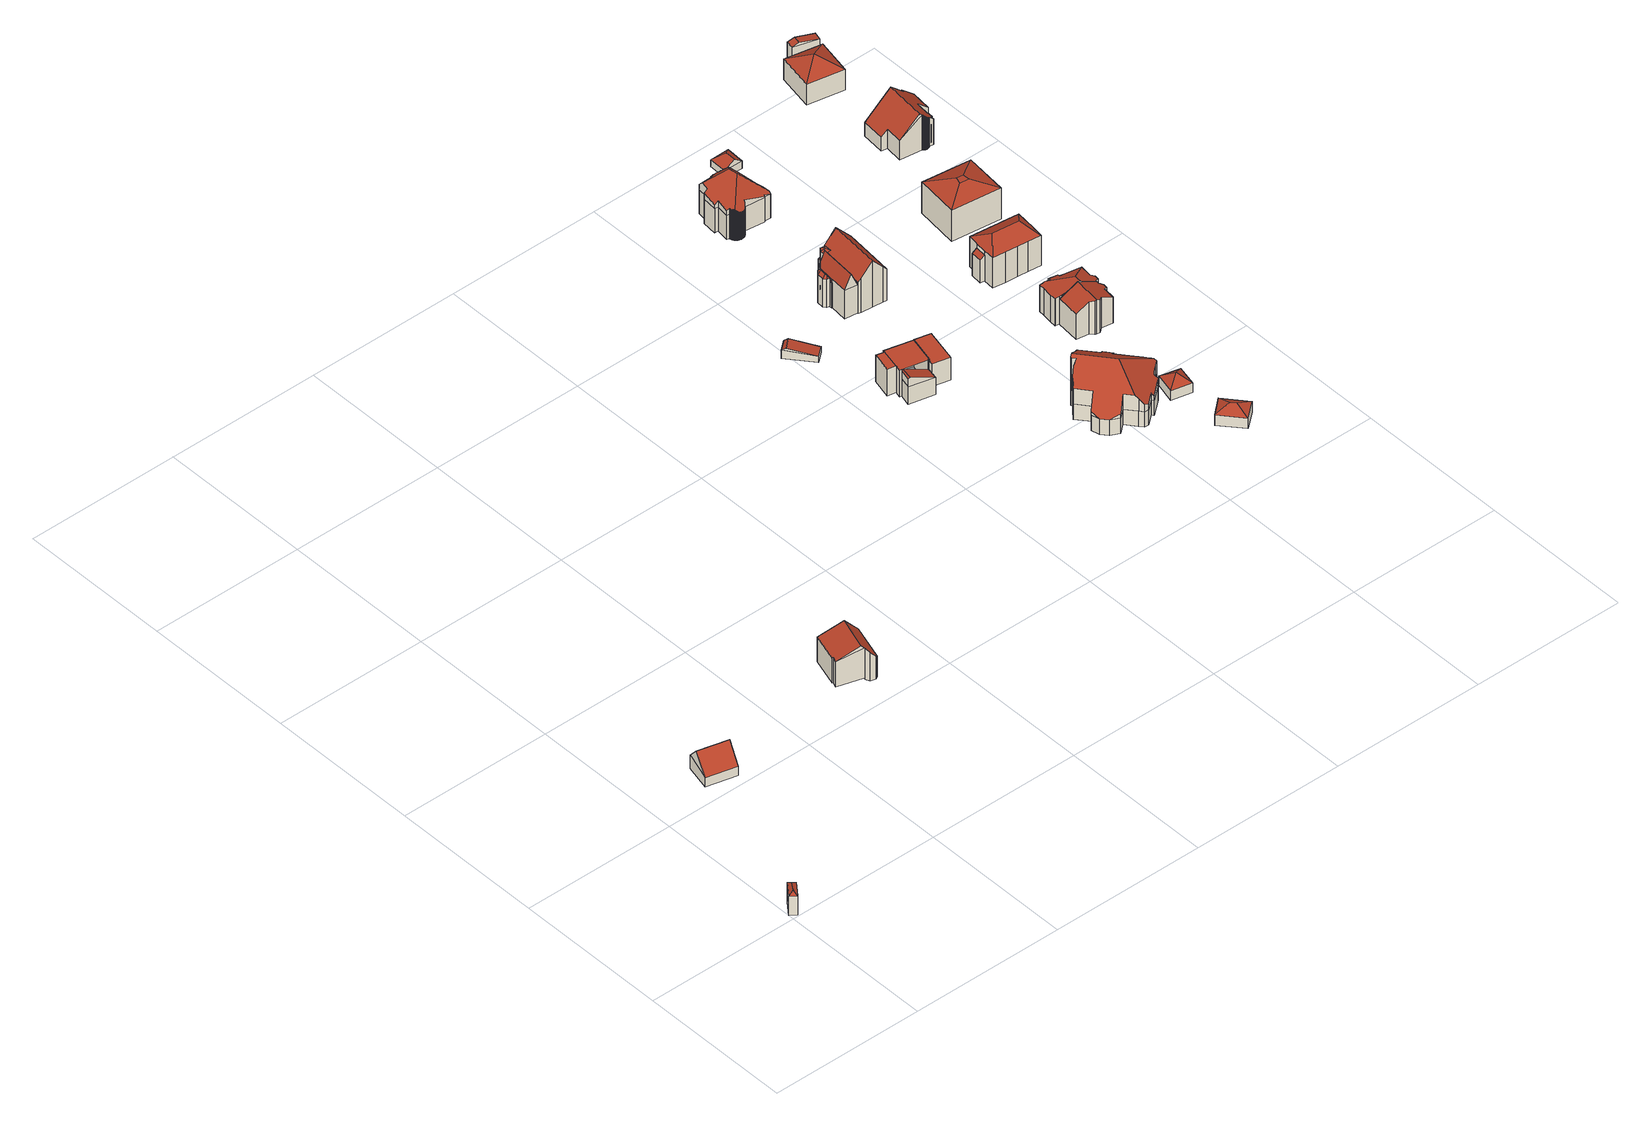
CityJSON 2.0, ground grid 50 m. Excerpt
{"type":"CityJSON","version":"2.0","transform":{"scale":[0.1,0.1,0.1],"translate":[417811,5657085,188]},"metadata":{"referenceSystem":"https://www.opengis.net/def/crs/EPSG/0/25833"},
"CityObjects":{
"building1":{"type":"Building","attributes":{"Dachtyp_tdc":"tdcFreeFormRoof","Gemeindeschluessel":14612000,"Dachneigung":42.14,"QualitaetDacherkennung":9,"Geometrietyp2DReferenz":"3000","measuredHeight":7.95,"function":"31001_9998","roofType":"5000"},"geometry":[{"type":"Solid","lod":"2","boundaries":[[[[0,1,2,3]],[[1,4,5,2]],[[4,6,7,5]],[[6,0,3,7]],[[8,9,6,4]],[[8,4,1]],[[9,8,1,0]],[[9,0,6]],[[3,2,5,7]]]],"semantics":{"surfaces":[{"type":"WallSurface"},{"type":"RoofSurface"},{"type":"GroundSurface"}],"values":[[0,0,0,0,1,1,1,1,2]]}}]},
"building2":{"type":"Building","attributes":{"Dachtyp_tdc":"tdcGableRoof","Gemeindeschluessel":14612000,"Dachneigung":49.47,"QualitaetDacherkennung":81,"Geometrietyp2DReferenz":"3000","measuredHeight":8.9,"function":"31001_9998","roofType":"3100"},"geometry":[{"type":"Solid","lod":"2","boundaries":[[[[10,11,12,13]],[[11,14,15,12]],[[10,16,17]],[[14,11,18]],[[16,14,18,17]],[[11,10,17,18]],[[15,19,13,12]],[[14,16,19,15]],[[16,10,13,19]]]],"semantics":{"surfaces":[{"type":"WallSurface"},{"type":"RoofSurface"},{"type":"GroundSurface"}],"values":[[0,0,0,0,1,1,2,0,0]]}}]},
"building3":{"type":"Building","attributes":{"Dachtyp_tdc":"tdcFreeFormRoof","Gemeindeschluessel":14612000,"Dachneigung":21.57,"QualitaetDacherkennung":26,"Geometrietyp2DReferenz":"3000","measuredHeight":11.78,"function":"31001_9998","roofType":"5000"},"geometry":[{"type":"Solid","lod":"2","boundaries":[[[[20,21,22,23]],[[21,24,25,22]],[[24,26,27,25]],[[26,28,29,27]],[[28,30,31,29]],[[30,32,33,31]],[[32,34,35,33]],[[34,36,37,35]],[[36,38,39,37]],[[38,40,41,39]],[[40,20,23,41]],[[32,30,28,42,43,40,38,36,34]],[[43,42,26,24,21,20]],[[28,26,42]],[[20,40,43]],[[23,22,25,27,29,31,33,35,37,39,41]]]],"semantics":{"surfaces":[{"type":"WallSurface"},{"type":"RoofSurface"},{"type":"GroundSurface"}],"values":[[0,0,0,0,0,0,0,0,0,0,0,1,1,0,0,2]]}}]},
"building4":{"type":"Building","attributes":{"Dachtyp_tdc":"tdcGableRoof","Gemeindeschluessel":14612000,"Dachneigung":11.65,"QualitaetDacherkennung":11,"Geometrietyp2DReferenz":"3000","measuredHeight":3.87,"function":"31001_9998","roofType":"3100"},"geometry":[{"type":"Solid","lod":"2","boundaries":[[[[44,45,46,47]],[[45,48,49,46]],[[48,50,51,49]],[[50,44,47,51]],[[48,45,52]],[[44,50,53]],[[45,44,53,52]],[[50,48,52,53]],[[47,46,49,51]]]],"semantics":{"surfaces":[{"type":"WallSurface"},{"type":"RoofSurface"},{"type":"GroundSurface"}],"values":[[0,0,0,0,0,0,1,1,2]]}}]},
"building5":{"type":"Building","attributes":{"Gemeindeschluessel":14612000,"Geometrietyp2DReferenz":"3000","function":"31001_9998","roofType":"9999"},"children":["building5-1","building5-2","building5-3"]},
"building5-1":{"type":"BuildingPart","attributes":{"Dachtyp_tdc":"tdcPolyFlatRoof","Dachneigung":0,"QualitaetDacherkennung":80,"Geometrietyp2DReferenz":"3000","measuredHeight":9.43,"roofType":"1000"},"parents":["building5"],"geometry":[{"type":"MultiSurface","lod":"2","boundaries":[[[54,55,56,57]],[[55,58,59,56]],[[58,60,61,62,59]],[[63,64,65,66,67,68]],[[64,69,70,65]],[[54,57,71,72]],[[72,69,64,63,60,58,55,54]],[[57,56,59,62,66,65,70,71]]],"semantics":{"surfaces":[{"type":"WallSurface"},{"type":"RoofSurface"},{"type":"GroundSurface"}],"values":[0,0,0,0,0,0,1,2]}}]},
"building5-2":{"type":"BuildingPart","attributes":{"Dachtyp_tdc":"tdcPolyFlatRoof","Dachneigung":0,"QualitaetDacherkennung":54,"Geometrietyp2DReferenz":"3000","measuredHeight":9.41,"roofType":"1000"},"parents":["building5"],"geometry":[{"type":"MultiSurface","lod":"2","boundaries":[[[73,72,71,74]],[[69,75,76,70]],[[75,73,74,76]],[[75,69,72,73]],[[74,71,70,76]]],"semantics":{"surfaces":[{"type":"WallSurface"},{"type":"RoofSurface"},{"type":"GroundSurface"}],"values":[0,0,0,1,2]}}]},
"building5-3":{"type":"BuildingPart","attributes":{"Dachtyp_tdc":"tdcGableRoof","Dachneigung":21.88,"QualitaetDacherkennung":3,"Geometrietyp2DReferenz":"3000","measuredHeight":9.13,"roofType":"3100"},"parents":["building5"],"geometry":[{"type":"MultiSurface","lod":"2","boundaries":[[[77,78,79,80]],[[78,81,82,79]],[[81,67,66,82]],[[61,77,80,62]],[[77,61,83,84,78]],[[85,84,83,68]],[[81,85,68,67]],[[78,84,85,81]],[[80,79,82,66,62]]],"semantics":{"surfaces":[{"type":"WallSurface"},{"type":"RoofSurface"},{"type":"GroundSurface"}],"values":[0,0,0,0,1,1,0,0,2]}}]},
"building6":{"type":"Building","attributes":{"Dachtyp_tdc":"tdcPolyFlatRoof","Gemeindeschluessel":14612000,"Dachneigung":0,"QualitaetDacherkennung":57,"Geometrietyp2DReferenz":"3000","measuredHeight":8.03,"function":"31001_9998","roofType":"1000"},"geometry":[{"type":"Solid","lod":"2","boundaries":[[[[86,87,88,89]],[[87,90,91,88]],[[90,92,93,91]],[[92,94,95,93]],[[94,96,97,95]],[[96,86,89,97]],[[96,94,92,90,87,86]],[[89,88,91,93,95,97]]]],"semantics":{"surfaces":[{"type":"WallSurface"},{"type":"RoofSurface"},{"type":"GroundSurface"}],"values":[[0,0,0,0,0,0,1,2]]}}]},
"building7":{"type":"Building","attributes":{"Gemeindeschluessel":14612000,"Geometrietyp2DReferenz":"3000","function":"31001_9998","roofType":"9999"},"children":["building7-1","building7-2","building7-3","building7-4","building7-5"]},
"building7-1":{"type":"BuildingPart","attributes":{"Dachtyp_tdc":"tdcFreeFormRoof","Dachneigung":66.46,"QualitaetDacherkennung":12,"Geometrietyp2DReferenz":"3000","measuredHeight":14.79,"roofType":"5000"},"parents":["building7"],"geometry":[{"type":"MultiSurface","lod":"2","boundaries":[[[98,99,100,101]],[[99,102,103,104,100]],[[105,106,107,108,109]],[[110,111,98,112,113]],[[111,110,114,105,102,99]],[[105,114,115,106]],[[98,111,99]],[[107,116,101,100,104,117,118,108]]],"semantics":{"surfaces":[{"type":"WallSurface"},{"type":"RoofSurface"},{"type":"GroundSurface"}],"values":[0,0,0,1,1,0,0,2]}}]},
"building7-2":{"type":"BuildingPart","attributes":{"Dachtyp_tdc":"tdcFreeFormRoof","Dachneigung":30.79,"QualitaetDacherkennung":67,"Geometrietyp2DReferenz":"3000","measuredHeight":14.32,"roofType":"5000"},"parents":["building7"],"geometry":[{"type":"MultiSurface","lod":"2","boundaries":[[[115,119,120,107,106]],[[119,121,122,120]],[[121,123,124,125,122]],[[126,127,128,123]],[[126,123,121]],[[129,127,126,121,119]],[[129,119,115]],[[127,129,115,113,128]],[[107,120,122,125,116]]],"semantics":{"surfaces":[{"type":"WallSurface"},{"type":"RoofSurface"},{"type":"GroundSurface"}],"values":[0,0,0,1,1,1,1,1,2]}}]},
"building7-3":{"type":"BuildingPart","attributes":{"Dachtyp_tdc":"tdcGableRoof","Dachneigung":49.34,"QualitaetDacherkennung":64,"Geometrietyp2DReferenz":"3000","measuredHeight":16.42,"roofType":"3100"},"parents":["building7"],"geometry":[{"type":"MultiSurface","lod":"2","boundaries":[[[130,98,101]],[[124,131,125]],[[131,132,133,125]],[[132,134,135,133]],[[134,136,135]],[[137,138,139,140,141]],[[138,142,143,139]],[[142,144,145,143]],[[144,146,147,145]],[[146,148,149,147]],[[148,150,151,149]],[[150,152,153,151]],[[152,154,155,153]],[[154,130,101,155]],[[150,148,146,144,142]],[[142,138,137,134,132,131,124,156,130,154,152,150]],[[101,116,125,133,135,140,139,143,145,147,149,151,153,155]]],"semantics":{"surfaces":[{"type":"WallSurface"},{"type":"RoofSurface"},{"type":"GroundSurface"}],"values":[0,0,0,0,0,0,0,0,0,0,0,0,0,0,1,1,2]}}]},
"building7-4":{"type":"BuildingPart","attributes":{"Dachtyp_tdc":"tdcFreeFormRoof","Dachneigung":52.88,"QualitaetDacherkennung":18,"Geometrietyp2DReferenz":"3000","measuredHeight":11.11,"roofType":"5000"},"parents":["building7"],"geometry":[{"type":"MultiSurface","lod":"2","boundaries":[[[157,158,159,160]],[[158,161,162,159]],[[161,163,164,162]],[[163,165,166,164]],[[165,167,168,166]],[[167,169,170,168]],[[169,171,172,170]],[[171,109,108,172]],[[103,157,160,104]],[[173,109,171,169,167,174]],[[167,165,175,174]],[[165,163,176,175]],[[163,161,177,176]],[[161,158,157,103,178,177]],[[178,173,174,175,176,177]],[[160,159,162,164,166,168,170,172,108,118,117,104]]],"semantics":{"surfaces":[{"type":"WallSurface"},{"type":"RoofSurface"},{"type":"GroundSurface"}],"values":[0,0,0,0,0,0,0,0,0,1,1,1,1,1,1,2]}}]},
"building7-5":{"type":"BuildingPart","attributes":{"Dachtyp_tdc":"tdcGableRoof","Dachneigung":28.32,"QualitaetDacherkennung":40,"Geometrietyp2DReferenz":"3000","measuredHeight":7.04,"roofType":"3100"},"parents":["building7"],"geometry":[{"type":"MultiSurface","lod":"2","boundaries":[[[136,179,180,135]],[[179,181,182,180]],[[181,141,140,182]],[[181,179,183]],[[179,136,184,183]],[[141,181,183,184]],[[135,180,182,140]]],"semantics":{"surfaces":[{"type":"WallSurface"},{"type":"RoofSurface"},{"type":"GroundSurface"}],"values":[0,0,0,0,1,1,2]}}]},
"building8":{"type":"Building","attributes":{"Dachtyp_tdc":"tdcFreeFormRoof","Gemeindeschluessel":14612000,"Dachneigung":36.32,"QualitaetDacherkennung":23,"Geometrietyp2DReferenz":"3000","measuredHeight":17.8,"function":"31001_9998","roofType":"5000"},"geometry":[{"type":"Solid","lod":"2","boundaries":[[[[185,186,187,188]],[[186,189,190,187]],[[191,192,193,194]],[[192,195,196,193]],[[195,197,198,196]],[[197,199,200,198]],[[199,201,202,200]],[[201,203,204,202]],[[205,206,207,208,209,210,211,212,213,214,215,216]],[[207,217,218,219,220,221,222,223,224,225,226,227,228,229,230,231,232,208]],[[233,234,235,236,237,238,239,240,241,242,243,244,245,209,208,232,246,247]],[[248,247,246,249]],[[250,233,247,248]],[[249,246,232,231,251]],[[252,245,244,253]],[[254,210,209,245,252]],[[253,244,243]],[[241,240,185]],[[242,241,185]],[[185,240,239,186]],[[186,239,238,189]],[[189,238,237,255]],[[255,237,236,256]],[[256,236,235,257]],[[257,235,234,258]],[[258,234,233,250]],[[251,231,230,191]],[[191,230,229,192]],[[192,229,228,195]],[[195,228,227,197]],[[197,227,226,199]],[[199,226,225,201]],[[201,225,224,203]],[[203,224,223,259]],[[259,223,222,260]],[[260,222,221,261]],[[261,221,220,262]],[[262,220,219,263]],[[263,219,218,264]],[[264,218,217,265]],[[265,217,207,206,266]],[[267,216,215,268]],[[269,205,216,267]],[[268,215,214,270]],[[270,214,213,271]],[[271,213,212,272]],[[272,212,211,273]],[[273,211,210,254]],[[266,206,205,269]],[[204,274,275,276,277,278,279,280,281,282,283,284,285,286,287,288,289,290,291,292,293,188,187,190,294,295,296,297,298,299,300,301,194,193,196,198,200,202]],[[203,259,274,204]],[[259,260,275,274]],[[260,261,276,275]],[[261,262,277,276]],[[262,263,278,277]],[[263,264,279,278]],[[264,265,280,279]],[[265,266,281,280]],[[266,269,282,281]],[[269,267,283,282]],[[267,268,284,283]],[[268,270,285,284]],[[270,271,286,285]],[[271,272,287,286]],[[272,273,288,287]],[[273,254,289,288]],[[254,252,290,289]],[[252,253,291,290]],[[253,243,292,291]],[[243,242,293,292]],[[242,185,188,293]],[[189,255,294,190]],[[255,256,295,294]],[[256,257,296,295]],[[257,258,297,296]],[[258,250,298,297]],[[250,248,299,298]],[[248,249,300,299]],[[249,251,301,300]],[[251,191,194,301]]]],"semantics":{"surfaces":[{"type":"WallSurface"},{"type":"RoofSurface"},{"type":"GroundSurface"}],"values":[[0,0,0,0,0,0,0,0,1,1,1,0,0,0,0,0,0,0,0,0,0,0,0,0,0,0,0,0,0,0,0,0,0,0,0,0,0,0,0,0,0,0,0,0,0,0,0,0,0,2,0,0,0,0,0,0,0,0,0,0,0,0,0,0,0,0,0,0,0,0,0,0,0,0,0,0,0,0,0,0]]}}]},
"building9":{"type":"Building","attributes":{"Dachtyp_tdc":"tdcFreeFormRoof","Gemeindeschluessel":14612000,"Dachneigung":39.08,"QualitaetDacherkennung":26,"Geometrietyp2DReferenz":"3000","measuredHeight":16.41,"function":"31001_9998","roofType":"5000"},"geometry":[{"type":"Solid","lod":"2","boundaries":[[[[302,303,304,305]],[[303,306,307,304]],[[306,308,309,307]],[[308,310,311,309]],[[312,313,314,315,316,317,318,319,320,321,322,323,324,325,326,327,328,329,330,331,332,333,334,335,336,337,338,339,340,341,342,343,344,345,346,347,348,349,350,351,352,353,354,355,356,357,358,359]],[[360,361,362,363,364,365,366,367,368,369,370,371,372,373,374,375,376,377,378,379,380,381,382,383,384,385,386,387,388,389,390,391,392,393,394,395,396]],[[397,398,399,400,366,365,356,355,401,402,403,404,405,406,407,408,409,410,411]],[[364,412,413,414,357,356,365]],[[415,358,357,414,416]],[[416,414,413,417]],[[417,413,412]],[[418,397,411,419]],[[419,411,410,420]],[[420,410,409,421]],[[421,409,408,422]],[[422,408,407,423]],[[423,407,406,424]],[[424,406,405,425]],[[425,405,404,426]],[[426,404,403,427]],[[427,403,402,428]],[[428,402,401,429]],[[429,401,355,354,430]],[[431,367,366,400,432]],[[432,400,399,433]],[[433,399,398,434]],[[434,398,397,418]],[[435,360,396,436]],[[436,396,395,437]],[[437,395,394,438]],[[438,394,393,439]],[[439,393,392,440]],[[440,392,391,441]],[[441,391,390,442]],[[442,390,389,443]],[[443,389,388,444]],[[444,388,387,445]],[[445,387,386,446]],[[446,386,385,447]],[[447,385,384,448]],[[448,384,383,449]],[[449,383,382,450]],[[450,382,381,451]],[[451,381,380,452]],[[452,380,379,453]],[[453,379,378,454]],[[454,378,377,455]],[[455,377,376,456]],[[456,376,375,457]],[[458,373,372,459]],[[460,374,373,458]],[[459,372,371,461]],[[461,371,370,462]],[[462,370,369,463]],[[463,369,368,464]],[[464,368,367,431]],[[363,362,465]],[[412,364,363]],[[465,362,361,466]],[[466,361,360,435]],[[467,359,358,415]],[[468,312,359,467]],[[430,354,353,469]],[[469,353,352,470]],[[470,352,351,471]],[[471,351,350,472]],[[472,350,349,473]],[[473,349,348,474]],[[474,348,347,475]],[[475,347,346,476]],[[476,346,345,477]],[[477,345,344,478]],[[478,344,343,479]],[[479,343,342,480]],[[480,342,341,481]],[[481,341,340,482]],[[482,340,339,483]],[[483,339,338,484]],[[484,338,337,485]],[[485,337,336,486]],[[486,336,335,487]],[[487,335,334,488]],[[488,334,333,489]],[[489,333,332,490]],[[490,332,331,491]],[[491,331,330,492]],[[492,330,329,493]],[[493,329,328,494]],[[494,328,327,495]],[[495,327,326,496]],[[496,326,325,497]],[[497,325,324,498]],[[498,324,323,499]],[[499,323,322,500]],[[500,322,321,501]],[[501,321,320,502]],[[502,320,319,503]],[[503,319,318,504]],[[504,318,317,302]],[[302,317,316,303]],[[303,316,315,306]],[[306,315,314,308]],[[308,314,313,310]],[[310,313,312,468]],[[457,375,374,460]],[[311,505,506,507,508,509,510,511,512,513,514,515,516,517,518,519,520,521,522,523,524,525,526,527,528,529,530,531,532,533,534,535,536,537,538,539,540,541,542,543,544,545,546,547,548,549,550,551,552,553,554,555,556,557,558,559,560,561,562,563,564,565,566,567,568,569,570,571,572,573,574,575,576,577,578,579,580,581,582,583,584,585,586,587,588,589,590,591,592,593,594,595,596,305,304,307,309]],[[310,468,505,311]],[[468,467,506,505]],[[467,415,507,506]],[[415,416,508,507]],[[416,417,509,508]],[[417,412,510,509]],[[412,363,511,510]],[[363,465,512,511]],[[465,466,513,512]],[[466,435,514,513]],[[435,436,515,514]],[[436,437,516,515]],[[437,438,517,516]],[[438,439,518,517]],[[439,440,519,518]],[[440,441,520,519]],[[441,442,521,520]],[[442,443,522,521]],[[443,444,523,522]],[[444,445,524,523]],[[445,446,525,524]],[[446,447,526,525]],[[447,448,527,526]],[[448,449,528,527]],[[449,450,529,528]],[[450,451,530,529]],[[451,452,531,530]],[[452,453,532,531]],[[453,454,533,532]],[[454,455,534,533]],[[455,456,535,534]],[[456,457,536,535]],[[457,460,537,536]],[[460,458,538,537]],[[458,459,539,538]],[[459,461,540,539]],[[461,462,541,540]],[[462,463,542,541]],[[463,464,543,542]],[[464,431,544,543]],[[431,432,545,544]],[[432,433,546,545]],[[433,434,547,546]],[[434,418,548,547]],[[418,419,549,548]],[[419,420,550,549]],[[420,421,551,550]],[[421,422,552,551]],[[427,428,558,557]],[[424,425,555,554]],[[425,426,556,555]],[[426,427,557,556]],[[428,429,559,558]],[[429,430,560,559]],[[430,469,561,560]],[[469,470,562,561]],[[470,471,563,562]],[[471,472,564,563]],[[472,473,565,564]],[[473,474,566,565]],[[474,475,567,566]],[[475,476,568,567]],[[476,477,569,568]],[[477,478,570,569]],[[478,479,571,570]],[[479,480,572,571]],[[480,481,573,572]],[[481,482,574,573]],[[482,483,575,574]],[[483,484,576,575]],[[484,485,577,576]],[[485,486,578,577]],[[486,487,579,578]],[[487,488,580,579]],[[488,489,581,580]],[[489,490,582,581]],[[490,491,583,582]],[[491,492,584,583]],[[492,493,585,584]],[[493,494,586,585]],[[494,495,587,586]],[[495,496,588,587]],[[496,497,589,588]],[[497,498,590,589]],[[498,499,591,590]],[[499,500,592,591]],[[500,501,593,592]],[[501,502,594,593]],[[502,503,595,594]],[[503,504,596,595]],[[504,302,305,596]],[[422,423,553,552]],[[423,424,554,553]]]],"semantics":{"surfaces":[{"type":"WallSurface"},{"type":"RoofSurface"},{"type":"GroundSurface"}],"values":[[0,0,0,0,1,1,1,1,0,0,0,0,0,0,0,0,0,0,0,0,0,0,0,0,0,0,0,0,0,0,0,0,0,0,0,0,0,0,0,0,0,0,0,0,0,0,0,0,0,0,0,0,0,0,0,0,0,0,0,0,0,0,0,0,0,0,0,0,0,0,0,0,0,0,0,0,0,0,0,0,0,0,0,0,0,0,0,0,0,0,0,0,0,0,0,0,0,0,0,0,0,0,0,0,0,2,0,0,0,0,0,0,0,0,0,0,0,0,0,0,0,0,0,0,0,0,0,0,0,0,0,0,0,0,0,0,0,0,0,0,0,0,0,0,0,0,0,0,0,0,0,0,0,0,0,0,0,0,0,0,0,0,0,0,0,0,0,0,0,0,0,0,0,0,0,0,0,0,0,0,0,0,0,0,0,0,0,0,0,0,0,0,0,0,0,0,0,0,0]]}}]},
"building10":{"type":"Building","attributes":{"Dachtyp_tdc":"tdcGableRoof","Gemeindeschluessel":14612000,"Dachneigung":24.48,"QualitaetDacherkennung":27,"Geometrietyp2DReferenz":"3000","measuredHeight":8.77,"function":"31001_9998","roofType":"3100"},"geometry":[{"type":"Solid","lod":"2","boundaries":[[[[597,598,599,600]],[[598,601,602,599]],[[601,603,604,602]],[[603,597,600,604]],[[601,598,605]],[[597,603,606]],[[598,597,606,605]],[[603,601,605,606]],[[600,599,602,604]]]],"semantics":{"surfaces":[{"type":"WallSurface"},{"type":"RoofSurface"},{"type":"GroundSurface"}],"values":[[0,0,0,0,0,0,1,1,2]]}}]},
"building11":{"type":"Building","attributes":{"Dachtyp_tdc":"tdcHipRoof","Gemeindeschluessel":14612000,"Dachneigung":29.84,"QualitaetDacherkennung":71,"Geometrietyp2DReferenz":"3000","measuredHeight":5.57,"function":"31001_9998","roofType":"3200"},"geometry":[{"type":"Solid","lod":"2","boundaries":[[[[607,608,609,610]],[[608,611,612,609]],[[611,613,614,612]],[[613,607,610,614]],[[611,608,615]],[[607,613,616]],[[608,607,616,615]],[[613,611,615,616]],[[610,609,612,614]]]],"semantics":{"surfaces":[{"type":"WallSurface"},{"type":"RoofSurface"},{"type":"GroundSurface"}],"values":[[0,0,0,0,1,1,1,1,2]]}}]},
"building12":{"type":"Building","attributes":{"Dachtyp_tdc":"tdcTentRoof","Gemeindeschluessel":14612000,"Dachneigung":38.57,"QualitaetDacherkennung":87,"Geometrietyp2DReferenz":"3000","measuredHeight":5.94,"function":"31001_9998","roofType":"3500"},"geometry":[{"type":"Solid","lod":"2","boundaries":[[[[617,618,619,620]],[[618,621,622,619]],[[621,623,624,622]],[[623,617,620,624]],[[618,617,625]],[[621,618,625]],[[623,621,625]],[[617,623,625]],[[620,619,622,624]]]],"semantics":{"surfaces":[{"type":"WallSurface"},{"type":"RoofSurface"},{"type":"GroundSurface"}],"values":[[0,0,0,0,1,1,1,1,2]]}}]},
"building13":{"type":"Building","attributes":{"Dachtyp_tdc":"tdcGableRoof","Gemeindeschluessel":14612000,"Dachneigung":25.95,"QualitaetDacherkennung":47,"Geometrietyp2DReferenz":"3000","measuredHeight":12.1,"function":"31001_9998","roofType":"3100"},"geometry":[{"type":"Solid","lod":"2","boundaries":[[[[626,627,628,629]],[[627,630,631,628]],[[630,632,633,631]],[[632,634,635,633]],[[634,636,637,635]],[[636,638,639,637]],[[638,640,641,639]],[[640,642,643,641]],[[642,644,645,643]],[[644,646,647,645]],[[646,648,649,647]],[[648,650,651,649]],[[650,652,653,651]],[[652,626,629,653]],[[648,646,644,642,640,638,636,634,632,630]],[[630,627,626,652,650,648]],[[629,628,631,633,635,637,639,641,643,645,647,649,651,653]]]],"semantics":{"surfaces":[{"type":"WallSurface"},{"type":"RoofSurface"},{"type":"GroundSurface"}],"values":[[0,0,0,0,0,0,0,0,0,0,0,0,0,0,1,1,2]]}}]},
"building14":{"type":"Building","attributes":{"Dachtyp_tdc":"tdcHipAndGableRoof","Gemeindeschluessel":14612000,"Dachneigung":35.02,"QualitaetDacherkennung":52,"Geometrietyp2DReferenz":"3000","measuredHeight":4.6,"function":"31001_9998","roofType":"5000"},"geometry":[{"type":"Solid","lod":"2","boundaries":[[[[654,655,656,657]],[[655,658,659,656]],[[658,660,661,659]],[[660,654,657,661]],[[658,655,662]],[[654,660,663]],[[655,654,663,662]],[[660,658,662,663]],[[657,656,659,661]]]],"semantics":{"surfaces":[{"type":"WallSurface"},{"type":"RoofSurface"},{"type":"GroundSurface"}],"values":[[0,0,0,0,1,0,1,1,2]]}}]},
"building15":{"type":"Building","attributes":{"Dachtyp_tdc":"tdcFreeFormRoof","Gemeindeschluessel":14612000,"Dachneigung":10.2,"QualitaetDacherkennung":25,"Geometrietyp2DReferenz":"3000","measuredHeight":11.1,"function":"31001_9998","roofType":"5000"},"geometry":[{"type":"Solid","lod":"2","boundaries":[[[[664,665,666,667]],[[665,668,669,666]],[[668,670,671,669]],[[670,672,673,671]],[[672,674,675,673]],[[674,676,677,675]],[[676,632,678,677]],[[632,679,680,678]],[[679,681,682,680]],[[681,683,684,682]],[[683,685,686,684]],[[685,687,688,686]],[[687,689,690,688]],[[689,691,692,690]],[[691,693,694,692]],[[693,695,696,694]],[[695,664,667,696]],[[697,698,668,665,664,695,693,691,699]],[[679,700,697,699,689,687,685,683,681]],[[670,698,697,700,632,676,674,672]],[[679,632,700]],[[670,668,698]],[[691,689,699]],[[667,666,669,671,673,675,677,678,680,682,684,686,688,690,692,694,696]]]],"semantics":{"surfaces":[{"type":"WallSurface"},{"type":"RoofSurface"},{"type":"GroundSurface"}],"values":[[0,0,0,0,0,0,0,0,0,0,0,0,0,0,0,0,0,1,1,1,0,0,0,2]]}}]},
"building16":{"type":"Building","attributes":{"Gemeindeschluessel":14612000,"Geometrietyp2DReferenz":"3000","function":"31001_9998","roofType":"9999"},"children":["building16-1","building16-2","building16-3"]},
"building16-1":{"type":"BuildingPart","attributes":{"Dachtyp_tdc":"tdcPolyFlatRoof","Dachneigung":38.45,"QualitaetDacherkennung":54,"Geometrietyp2DReferenz":"3000","measuredHeight":9.08,"roofType":"2100"},"parents":["building16"],"geometry":[{"type":"MultiSurface","lod":"2","boundaries":[[[701,702,703,704]],[[702,705,706,703]],[[707,701,704,708]],[[707,705,702,701]],[[704,703,706,708]]],"semantics":{"surfaces":[{"type":"WallSurface"},{"type":"RoofSurface"},{"type":"GroundSurface"}],"values":[0,0,0,1,2]}}]},
"building16-2":{"type":"BuildingPart","attributes":{"Dachtyp_tdc":"tdcHipRoof","Dachneigung":29.89,"QualitaetDacherkennung":68,"Geometrietyp2DReferenz":"3000","measuredHeight":13.73,"roofType":"3200"},"parents":["building16"],"geometry":[{"type":"MultiSurface","lod":"2","boundaries":[[[709,710,711,712]],[[710,713,714,711]],[[713,715,714]],[[716,717,718,719,720]],[[717,721,722,718]],[[721,723,724,722]],[[723,725,726,724]],[[725,727,728,726]],[[727,729,708,728]],[[729,707,708]],[[730,706,705]],[[730,731,732,706]],[[731,733,734,732]],[[733,735,736,734]],[[735,709,712,736]],[[731,730,729,727,737]],[[717,716,713,710,738]],[[727,725,723,721,717,738,737]],[[710,709,735,733,731,737,738]],[[712,711,714,719,718,722,724,726,728,708,706,732,734,736]]],"semantics":{"surfaces":[{"type":"WallSurface"},{"type":"RoofSurface"},{"type":"GroundSurface"}],"values":[0,0,0,0,0,0,0,0,0,0,0,0,0,0,0,1,1,1,1,2]}}]},
"building16-3":{"type":"BuildingPart","attributes":{"Dachtyp_tdc":"tdcPolyFlatRoof","Dachneigung":36.34,"QualitaetDacherkennung":64,"Geometrietyp2DReferenz":"3000","measuredHeight":9.09,"roofType":"2100"},"parents":["building16"],"geometry":[{"type":"MultiSurface","lod":"2","boundaries":[[[739,720,719,740]],[[715,741,742,714]],[[741,739,740,742]],[[741,715,720,739]],[[740,719,714,742]]],"semantics":{"surfaces":[{"type":"WallSurface"},{"type":"RoofSurface"},{"type":"GroundSurface"}],"values":[0,0,0,1,2]}}]},
"building17":{"type":"Building","attributes":{"Dachtyp_tdc":"tdcCutTentRoof","Gemeindeschluessel":14612000,"Dachneigung":22.55,"QualitaetDacherkennung":64,"Geometrietyp2DReferenz":"3000","measuredHeight":13.53,"function":"31001_9998","roofType":"9999"},"geometry":[{"type":"Solid","lod":"2","boundaries":[[[[743,744,745,746]],[[744,747,748,745]],[[747,749,750,748]],[[749,743,746,750]],[[744,743,751,752]],[[747,744,752,753]],[[749,747,753,754]],[[743,749,754,751]],[[754,753,752,751]],[[746,745,748,750]]]],"semantics":{"surfaces":[{"type":"WallSurface"},{"type":"RoofSurface"},{"type":"GroundSurface"}],"values":[[0,0,0,0,1,1,1,1,1,2]]}}]},
"building18":{"type":"Building","attributes":{"Dachtyp_tdc":"tdcFreeFormRoof","Gemeindeschluessel":14612000,"Dachneigung":44.51,"QualitaetDacherkennung":55,"Geometrietyp2DReferenz":"3000","measuredHeight":13.03,"function":"31001_9998","roofType":"5000"},"geometry":[{"type":"Solid","lod":"2","boundaries":[[[[755,756,757,758,759,760,761,762,763,764,765,766,767,768,769,770,771,772,773,774,775,776,777,778,779,780,781,782,783,784,785,786,787,788,789,790,791,792,793,794,795,796,797,798,799,800,801,802,803,804,805,806,807,808,809,810,811,812,813,814,815,816,817]],[[818,819,756,755]],[[819,820,757,756]],[[820,821,758,757]],[[821,822,759,758]],[[822,823,760,759]],[[823,824,761,760]],[[824,825,762,761]],[[825,826,763,762]],[[826,827,764,763]],[[827,828,765,764]],[[828,829,766,765]],[[829,830,767,766]],[[830,831,768,767]],[[831,832,769,768]],[[832,833,770,769]],[[833,834,771,770]],[[834,835,772,771]],[[835,836,773,772]],[[836,837,774,773]],[[837,838,775,774]],[[838,839,776,775]],[[839,840,777,776]],[[840,841,778,777]],[[841,842,779,778]],[[842,843,780,779]],[[843,844,781,780]],[[844,845,782,781]],[[845,846,783,782]],[[846,847,784,783]],[[847,848,785,784]],[[848,849,786,785]],[[849,850,787,786]],[[850,851,788,787]],[[851,852,789,788]],[[852,853,790,789]],[[853,854,791,790]],[[854,855,792,791]],[[855,856,793,792]],[[856,857,793]],[[857,858,794,793]],[[858,859,795,794]],[[859,860,796,795]],[[860,861,797,796]],[[861,862,798,797]],[[862,863,799,798]],[[863,864,800,799]],[[864,865,801,800]],[[865,866,802,801]],[[866,867,803,802]],[[867,868,804,803]],[[868,869,805,804]],[[869,870,806,805]],[[870,871,807,806]],[[871,872,808,807]],[[872,873,809,808]],[[873,874,810,809]],[[874,875,810]],[[875,876,811,810]],[[876,877,812,811]],[[877,878,812]],[[878,879,813,812]],[[879,880,814,813]],[[880,881,815,814]],[[881,882,816,815]],[[882,883,817,816]],[[883,818,755,817]],[[824,823,822,821,820,819,884,885,880,879,878,877,876,875,874,873,872,871,870,869,868,867,866,865,864,863,862,861,860,859,858,857,856,855,854,853,852,851,850,849,848,847,846,845,844,843,842,841,840,839,838,837,836,835,834,833,832,831,830,829,828,827,826,825]],[[882,881,885,884,818,883]],[[819,818,884]],[[881,880,885]]]],"semantics":{"surfaces":[{"type":"GroundSurface"},{"type":"WallSurface"},{"type":"RoofSurface"}],"values":[[0,1,1,1,1,1,1,1,1,1,1,1,1,1,1,1,1,1,1,1,1,1,1,1,1,1,1,1,1,1,1,1,1,1,1,1,1,1,1,1,1,1,1,1,1,1,1,1,1,1,1,1,1,1,1,1,1,1,1,1,1,1,1,1,1,1,1,2,2,1,1]]}}]},
"building19":{"type":"Building","attributes":{"Gemeindeschluessel":14612000,"Geometrietyp2DReferenz":"3000","function":"31001_9998","roofType":"9999"},"children":["building19-1","building19-2"]},
"building19-1":{"type":"BuildingPart","attributes":{"Dachtyp_tdc":"tdcGableRoof","Dachneigung":11.98,"QualitaetDacherkennung":32,"Geometrietyp2DReferenz":"3000","measuredHeight":9.51,"roofType":"3100"},"parents":["building19"],"geometry":[{"type":"Solid","lod":"2","boundaries":[[[[886,887,888,889]],[[887,890,891,888]],[[890,892,893,891]],[[892,886,889,893]],[[890,887,894]],[[886,892,895]],[[887,886,895,894]],[[892,890,894,895]],[[889,888,891,893]]]],"semantics":{"surfaces":[{"type":"WallSurface"},{"type":"RoofSurface"},{"type":"GroundSurface"}],"values":[[0,0,0,0,0,0,1,1,2]]}}]},
"building19-2":{"type":"BuildingPart","attributes":{"Dachtyp_tdc":"tdcTentRoof","Dachneigung":29.58,"QualitaetDacherkennung":44,"Geometrietyp2DReferenz":"3000","measuredHeight":10.78,"roofType":"3500"},"parents":["building19"],"geometry":[{"type":"Solid","lod":"2","boundaries":[[[[896,897,898,899]],[[897,900,901,898]],[[900,902,903,901]],[[902,896,899,903]],[[897,896,904]],[[900,897,904]],[[902,900,904]],[[896,902,904]],[[899,898,901,903]]]],"semantics":{"surfaces":[{"type":"WallSurface"},{"type":"RoofSurface"},{"type":"GroundSurface"}],"values":[[0,0,0,0,1,1,1,1,2]]}}]}
},
"vertices":[
[1,19,68],[35,63,68],[35,63,0],[1,19,0],[54,48,68],[54,48,0],[21,4,68],[21,4,0],[37,46,79],[18,20,80],
[168,411,175],[71,435,175],[71,435,143],[168,411,143],[91,518,190],[91,518,143],[189,494,190],[180,459,232],[83,483,232],[189,494,143],
[568,470,275],[574,487,276],[574,487,187],[568,470,187],[571,487,274],[571,487,187],[599,579,274],[599,579,187],[713,543,261],[713,543,187],[680,435,261],[680,435,187],[677,427,261],[677,427,187],[670,423,267],[670,423,187],[653,427,286],[653,427,187],[647,441,296],[647,441,187],[649,445,295],[649,445,187],[673,555,305],[640,448,305],
[1161,1360,455],[1192,1385,455],[1192,1385,424],[1161,1360,424],[1257,1308,445],[1257,1308,424],[1226,1282,445],[1226,1282,424],[1200,1376,463],[1169,1350,463],
[1325,1134,506],[1414,1113,506],[1414,1113,412],[1325,1134,412],[1393,1025,506],[1393,1025,412],[1390,1026,506],[1390,1026,473],[1390,1026,412],[1311,1044,506],[1305,1045,506],[1305,1045,412],[1311,1044,412],[1311,1044,473],[1311,1044,502],[1309,1064,506],[1309,1064,412],[1324,1128,412],[1324,1128,506],
[1297,1134,506],[1297,1134,412],[1282,1070,506],[1282,1070,412],
[1386,1006,473],[1382,988,473],[1382,988,412],[1386,1006,412],[1302,1007,473],[1302,1007,412],[1316,1043,504],[1308,1005,504],[1302,1007,502],
[1466,1101,507],[1441,993,507],[1441,993,427],[1466,1101,427],[1386,1006,507],[1386,1006,427],[1390,1026,507],[1390,1026,427],[1393,1025,507],[1393,1025,427],[1414,1113,507],[1414,1113,427],
[1418,1343,548],[1377,1348,548],[1377,1348,448],[1418,1343,448],[1382,1404,548],[1382,1404,535],[1382,1404,448],[1389,1468,548],[1405,1466,548],[1405,1466,448],[1389,1468,448],[1389,1468,532],[1409,1466,595],[1397,1345,596],[1429,1464,548],[1414,1465,584],[1405,1466,585],[1405,1466,584],[1429,1464,448],[1383,1410,448],[1388,1459,448],
[1406,1480,584],[1406,1480,448],[1415,1490,584],[1415,1490,448],[1431,1488,584],[1431,1488,557],[1431,1488,448],[1420,1479,591],[1419,1476,591],[1429,1464,584],[1416,1476,590],
[1418,1343,558],[1431,1488,556],[1433,1506,556],[1433,1506,448],[1436,1505,560],[1436,1505,448],[1436,1505,510],[1465,1502,594],[1465,1503,594],[1465,1503,448],[1465,1502,448],[1465,1502,513],[1480,1501,612],[1480,1501,448],[1528,1496,558],[1528,1496,448],[1510,1330,560],[1510,1330,448],[1499,1331,572],[1499,1331,448],[1464,1335,612],[1464,1335,448],[1427,1339,569],[1427,1339,448],[1418,1340,558],[1418,1340,448],[1429,1464,557],
[1380,1404,535],[1380,1413,547],[1380,1413,448],[1380,1404,448],[1372,1415,547],[1372,1415,448],[1365,1424,547],[1365,1424,448],[1366,1446,547],[1366,1446,448],[1378,1459,547],[1378,1459,448],[1386,1457,547],[1386,1457,448],[1388,1468,532],[1388,1468,448],[1388,1459,545],[1380,1453,554],[1375,1442,559],[1374,1427,558],[1375,1420,555],[1383,1410,543],
[1438,1524,510],[1438,1524,448],[1467,1522,513],[1467,1522,448],[1453,1523,518],[1451,1504,518],
[1598,606,465],[1626,629,465],[1626,629,411],[1598,606,411],[1592,671,465],[1592,671,411],[1676,758,465],[1688,768,465],[1688,768,411],[1676,758,411],[1690,770,465],[1690,770,411],[1696,774,465],[1696,774,411],[1699,777,465],[1699,777,411],[1706,782,465],[1706,782,411],[1746,733,465],[1746,733,411],[1825,603,506],[1841,616,509],[1836,622,518],[1711,621,589],[1698,541,520],[1704,534,510],[1714,520,491],[1728,520,483],[1759,546,490],[1764,539,480],[1812,578,489],[1805,587,502],[1831,627,518],[1828,632,518],[1818,644,518],[1794,674,518],[1765,710,518],[1784,725,500],[1765,749,500],[1746,733,518],[1706,782,518],[1699,777,525],[1696,774,527],[1690,770,533],[1688,768,535],[1676,758,546],[1636,726,584],[1631,722,589],[1634,704,580],[1620,701,565],[1605,688,543],[1603,683,537],[1599,676,529],[1592,671,520],[1626,629,520],[1598,606,479],[1598,606,478],[1605,578,465],[1622,557,465],[1649,544,480],[1677,567,520],[1625,718,582],[1624,716,580],[1624,716,465],[1625,718,465],[1634,704,465],[1636,726,465],[1677,567,465],[1649,544,465],[1704,534,465],[1599,676,465],[1603,683,465],[1605,688,465],[1620,701,465],[1765,749,465],[1784,725,465],[1765,710,465],[1794,674,465],[1818,644,465],[1828,632,465],[1831,627,465],[1841,616,465],[1805,587,465],[1812,578,465],[1825,603,465],[1764,539,465],[1759,546,465],[1728,520,465],[1714,520,465],[1765,749,411],[1784,725,411],[1765,710,411],[1794,674,411],[1818,644,411],[1828,632,411],[1831,627,411],[1841,616,411],[1825,603,411],[1805,587,411],[1812,578,411],[1764,539,411],[1759,546,411],[1728,520,411],[1714,520,411],[1704,534,411],[1677,567,411],[1649,544,411],[1622,557,411],[1605,578,411],[1599,676,411],[1603,683,411],[1605,688,411],[1620,701,411],[1634,704,411],[1624,716,411],[1625,718,411],[1636,726,411],
[1440,1911,551],[1441,1910,551],[1441,1910,465],[1440,1911,465],[1441,1908,551],[1441,1908,465],[1441,1906,551],[1441,1906,465],[1441,1905,551],[1441,1905,465],[1441,1903,579],[1441,1905,578],[1441,1906,576],[1441,1908,575],[1441,1910,573],[1440,1911,571],[1440,1912,570],[1439,1914,568],[1438,1915,567],[1437,1917,566],[1436,1918,564],[1435,1919,563],[1434,1920,562],[1433,1921,561],[1432,1922,560],[1430,1923,559],[1428,1924,558],[1427,1924,557],[1426,1925,557],[1424,1925,556],[1422,1926,556],[1421,1926,556],[1419,1926,556],[1418,1926,556],[1416,1926,556],[1415,1926,556],[1413,1925,556],[1412,1925,557],[1410,1924,557],[1409,1923,558],[1407,1923,559],[1406,1922,560],[1404,1920,561],[1403,1919,562],[1402,1918,563],[1401,1917,564],[1400,1915,566],[1399,1913,568],[1398,1911,570],[1397,1910,571],[1397,1908,573],[1397,1906,575],[1355,1911,569],[1353,1894,586],[1412,1853,629],[1450,1901,582],[1444,1901,582],[1441,1902,581],[1396,1777,578],[1464,1770,555],[1464,1773,559],[1486,1771,551],[1486,1777,558],[1415,1826,629],[1355,1766,575],[1355,1765,574],[1357,1764,572],[1358,1763,571],[1359,1762,569],[1361,1761,568],[1363,1760,566],[1364,1759,565],[1366,1759,564],[1368,1759,564],[1369,1758,563],[1371,1758,562],[1373,1758,562],[1375,1758,561],[1376,1758,561],[1378,1758,561],[1380,1759,561],[1382,1760,562],[1384,1760,562],[1385,1761,563],[1386,1762,563],[1388,1763,564],[1389,1764,565],[1390,1766,567],[1391,1767,568],[1392,1768,569],[1393,1770,570],[1394,1771,572],[1395,1773,573],[1395,1774,575],[1396,1776,577],[1351,1771,573],[1352,1770,573],[1353,1768,574],[1354,1766,575],[1350,1871,581],[1339,1872,573],[1334,1825,564],[1346,1824,573],[1341,1783,566],[1350,1782,572],[1349,1780,572],[1350,1779,572],[1350,1777,572],[1350,1775,572],[1351,1773,572],[1490,1805,551],[1468,1808,574],[1478,1898,552],[1444,1901,551],[1478,1898,551],[1468,1808,551],[1351,1771,551],[1351,1773,551],[1350,1775,551],[1350,1777,551],[1350,1779,551],[1349,1780,551],[1350,1782,551],[1341,1783,551],[1346,1824,551],[1334,1825,551],[1339,1872,551],[1350,1871,551],[1355,1911,551],[1355,1765,551],[1354,1766,551],[1353,1768,551],[1352,1770,551],[1396,1777,551],[1396,1776,551],[1395,1774,551],[1395,1773,551],[1394,1771,551],[1393,1770,551],[1392,1768,551],[1391,1767,551],[1390,1766,551],[1389,1764,551],[1388,1763,551],[1386,1762,551],[1385,1761,551],[1384,1760,551],[1382,1760,551],[1380,1759,551],[1378,1758,551],[1376,1758,551],[1375,1758,551],[1373,1758,551],[1371,1758,551],[1369,1758,551],[1368,1759,551],[1364,1759,551],[1363,1760,551],[1366,1759,551],[1361,1761,551],[1359,1762,551],[1358,1763,551],[1357,1764,551],[1464,1773,551],[1464,1770,551],[1441,1902,551],[1441,1903,551],[1397,1906,551],[1397,1908,551],[1397,1910,551],[1398,1911,551],[1399,1913,551],[1400,1915,551],[1401,1917,551],[1402,1918,551],[1403,1919,551],[1404,1920,551],[1406,1922,551],[1407,1923,551],[1409,1923,551],[1410,1924,551],[1412,1925,551],[1413,1925,551],[1415,1926,551],[1416,1926,551],[1418,1926,551],[1419,1926,551],[1421,1926,551],[1422,1926,551],[1424,1925,551],[1426,1925,551],[1427,1924,551],[1428,1924,551],[1430,1923,551],[1432,1922,551],[1433,1921,551],[1434,1920,551],[1435,1919,551],[1436,1918,551],[1437,1917,551],[1438,1915,551],[1439,1914,551],[1440,1912,551],[1441,1903,465],[1441,1902,465],[1444,1901,465],[1478,1898,465],[1468,1808,465],[1490,1805,465],[1486,1771,465],[1464,1773,465],[1464,1770,465],[1396,1777,465],[1396,1776,465],[1395,1774,465],[1395,1773,465],[1394,1771,465],[1393,1770,465],[1392,1768,465],[1391,1767,465],[1390,1766,465],[1389,1764,465],[1388,1763,465],[1386,1762,465],[1385,1761,465],[1384,1760,465],[1382,1760,465],[1380,1759,465],[1378,1758,465],[1376,1758,465],[1375,1758,465],[1373,1758,465],[1371,1758,465],[1369,1758,465],[1368,1759,465],[1366,1759,465],[1364,1759,465],[1363,1760,465],[1361,1761,465],[1359,1762,465],[1358,1763,465],[1357,1764,465],[1355,1765,465],[1354,1766,465],[1353,1768,465],[1352,1770,465],[1351,1771,465],[1351,1773,465],[1350,1775,465],[1350,1777,465],[1350,1779,465],[1349,1780,465],[1350,1782,465],[1341,1783,465],[1346,1824,465],[1334,1825,465],[1339,1872,465],[1350,1871,465],[1355,1911,465],[1397,1906,465],[1397,1908,465],[1397,1910,465],[1398,1911,465],[1399,1913,465],[1400,1915,465],[1401,1917,465],[1402,1918,465],[1403,1919,465],[1404,1920,465],[1406,1922,465],[1407,1923,465],[1409,1923,465],[1410,1924,465],[1412,1925,465],[1413,1925,465],[1415,1926,465],[1416,1926,465],[1418,1926,465],[1419,1926,465],[1421,1926,465],[1422,1926,465],[1424,1925,465],[1426,1925,465],[1427,1924,465],[1428,1924,465],[1430,1923,465],[1432,1922,465],[1433,1921,465],[1434,1920,465],[1435,1919,465],[1436,1918,465],[1437,1917,465],[1438,1915,465],[1439,1914,465],[1440,1912,465],
[1480,1919,546],[1478,1898,546],[1478,1898,469],[1480,1919,469],[1444,1901,549],[1444,1901,469],[1446,1923,549],[1446,1923,469],[1454,1900,557],[1456,1922,557],
[1918,455,439],[1976,384,439],[1976,384,402],[1918,455,402],[1924,341,438],[1924,341,402],[1866,410,438],[1866,410,402],[1928,390,458],[1915,405,458],
[1895,531,455],[1829,546,455],[1829,546,423],[1895,531,423],[1846,614,454],[1846,614,423],[1911,598,454],[1911,598,423],[1870,571,482],
[1782,874,540],[1790,950,540],[1790,950,450],[1782,874,450],[1849,944,571],[1849,944,450],[1911,937,541],[1911,937,450],[1910,929,541],[1910,929,450],[1921,920,535],[1921,920,450],[1919,905,535],[1919,905,450],[1906,899,541],[1906,899,450],[1901,860,541],[1901,860,450],[1864,865,559],[1864,865,450],[1850,854,565],[1850,854,450],[1838,855,571],[1838,855,450],[1834,856,569],[1834,856,450],[1824,869,563],[1824,869,450],
[1495,1965,499],[1497,2025,499],[1497,2025,476],[1495,1965,476],[1557,2023,502],[1557,2023,476],[1554,1963,502],[1554,1963,476],[1529,1998,522],[1528,1964,522],
[1849,1015,546],[1863,1014,545],[1863,1014,451],[1849,1015,451],[1919,1007,541],[1919,1007,451],[1915,969,541],[1915,969,451],[1926,960,536],[1926,960,451],[1924,945,536],[1924,945,451],[1911,939,542],[1911,939,451],[1911,937,451],[1790,950,549],[1790,950,451],[1779,952,547],[1779,952,451],[1776,952,546],[1776,952,451],[1778,971,546],[1778,971,451],[1782,1003,546],[1782,1003,451],[1784,1023,546],[1784,1023,451],[1818,1019,548],[1818,1019,451],[1819,1029,544],[1819,1029,451],[1850,1025,542],[1850,1025,451],[1865,972,562],[1919,1007,542],[1801,1021,549],[1862,942,562],
[1737,1210,536],[1741,1247,536],[1741,1247,457],[1737,1210,457],[1756,1245,548],[1756,1245,457],[1752,1208,548],[1752,1208,457],
[1866,1266,564],[1918,1260,564],[1918,1260,457],[1866,1266,457],[1915,1227,564],[1915,1227,457],[1915,1227,548],[1911,1190,564],[1906,1154,564],[1906,1154,457],[1911,1190,457],[1911,1190,548],[1864,1159,564],[1864,1159,457],[1829,1163,564],[1829,1163,457],[1790,1167,564],[1790,1167,457],[1748,1172,564],[1748,1172,457],[1752,1208,564],[1756,1245,564],[1760,1278,564],[1760,1278,457],[1823,1271,564],[1823,1271,457],[1855,1267,564],[1855,1267,457],[1790,1221,595],[1878,1211,595],
[1926,1188,537],[1926,1188,457],[1930,1226,537],[1930,1226,457],
[1942,1357,578],[1783,1376,578],[1783,1376,468],[1942,1357,468],[1799,1516,578],[1799,1516,468],[1958,1497,578],[1958,1497,468],[1885,1422,602],[1854,1425,602],[1861,1447,603],[1883,1444,603],
[1891,1849,471],[2017,1835,471],[2018,1844,471],[2058,1840,471],[2051,1775,471],[2014,1779,471],[2009,1735,471],[2009,1734,471],[2010,1734,471],[2010,1733,471],[2011,1732,471],[2012,1732,471],[2012,1731,471],[2013,1730,471],[2013,1729,471],[2014,1728,471],[2014,1727,471],[2014,1726,471],[2014,1724,471],[2014,1723,471],[2014,1722,471],[2014,1721,471],[2014,1720,471],[2014,1719,471],[2013,1719,471],[2013,1718,471],[2013,1717,471],[2012,1716,471],[2012,1715,471],[2011,1715,471],[2010,1714,471],[2009,1713,471],[2008,1712,471],[2007,1712,471],[2006,1711,471],[2005,1701,471],[1991,1703,471],[1990,1702,471],[1989,1701,471],[1988,1700,471],[1987,1700,471],[1986,1699,471],[1985,1699,471],[1984,1698,471],[1983,1698,471],[1982,1698,471],[1981,1698,471],[1980,1698,471],[1979,1698,471],[1978,1698,471],[1977,1699,471],[1976,1699,471],[1975,1699,471],[1974,1700,471],[1973,1700,471],[1972,1701,471],[1971,1702,471],[1970,1703,471],[1969,1704,471],[1968,1705,471],[1896,1714,471],[1903,1771,471],[1883,1774,471],[1891,1849,518],[2017,1835,564],[2018,1844,564],[2058,1840,528],[2051,1775,528],[2014,1779,561],[2009,1735,561],[2009,1734,561],[2010,1734,560],[2010,1733,559],[2011,1732,559],[2012,1732,558],[2012,1731,558],[2013,1730,557],[2013,1729,557],[2014,1728,556],[2014,1727,556],[2014,1726,555],[2014,1724,555],[2014,1723,555],[2014,1722,555],[2014,1721,555],[2014,1720,555],[2014,1719,555],[2013,1719,555],[2013,1718,556],[2013,1717,556],[2012,1716,556],[2012,1715,557],[2011,1715,557],[2010,1714,558],[2009,1713,559],[2008,1712,559],[2007,1712,560],[2006,1711,561],[2005,1701,561],[1991,1703,574],[1990,1702,574],[1989,1701,575],[1989,1701,576],[1988,1700,576],[1987,1700,577],[1986,1699,578],[1985,1699,579],[1984,1698,579],[1983,1698,580],[1982,1698,581],[1981,1698,582],[1980,1698,583],[1979,1698,584],[1978,1698,585],[1977,1699,586],[1976,1699,587],[1975,1699,588],[1974,1700,589],[1973,1700,589],[1972,1701,590],[1972,1701,591],[1971,1702,592],[1970,1703,592],[1970,1703,593],[1969,1704,594],[1968,1705,594],[1896,1714,538],[1903,1771,538],[1883,1774,518],[1975,1839,602],[1960,1706,602],
[1995,2166,567],[1989,2141,567],[1989,2141,486],[1995,2166,486],[1905,2158,574],[1905,2158,486],[1910,2184,574],[1910,2184,486],[1926,2154,581],[1932,2179,581],
[1963,2010,559],[1846,2033,559],[1846,2033,486],[1963,2010,486],[1869,2151,559],[1869,2151,486],[1987,2127,559],[1987,2127,486],[1917,2082,594]
]}
